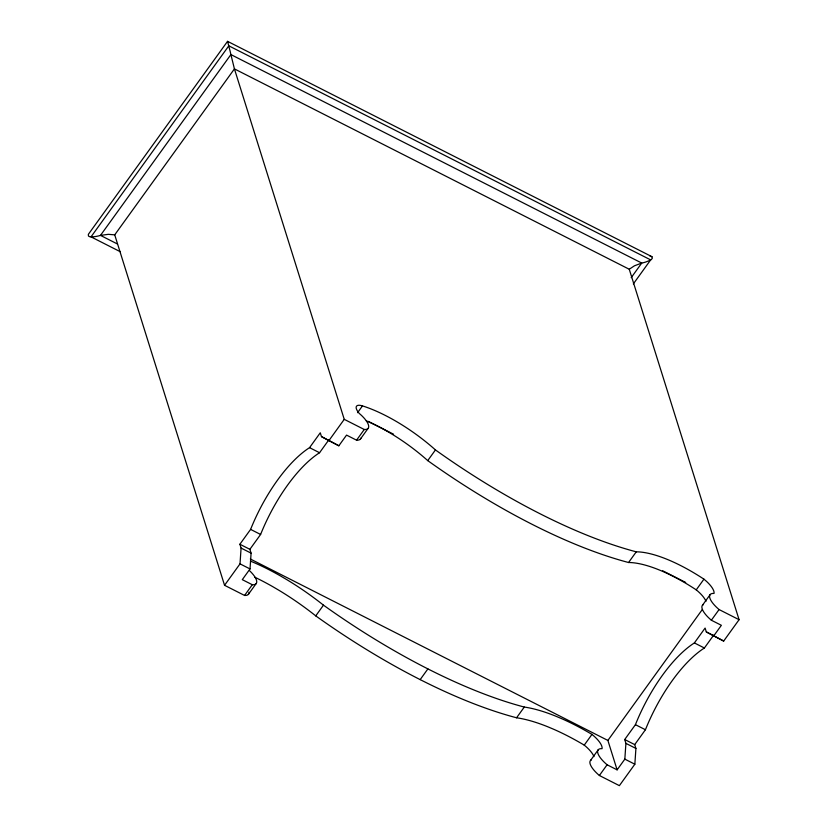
<?xml version="1.0" encoding="UTF-8"?>
<svg xmlns="http://www.w3.org/2000/svg" width="827" height="827" viewBox="0 0 827 827"><rect width="100%" height="100%" fill="white"/><g stroke="black" fill="none" stroke-linecap="round" stroke-linejoin="round"><path stroke-width="1.24" d="M248.989 592.225A20.313 6.947 35.8 0 1 244.565 595.45L224.551 585.299L240.016 563.859L241.081 548.074L239.882 544.249L250.602 529.394A94.071 36.77 -63.1 0 1 309.556 447.655L320.276 432.79L321.476 436.615L338.843 445.784L346.554 435.105L356.561 440.181A20.313 6.947 35.8 0 0 360.872 438.165M244.565 595.45L252.297 584.73L242.29 579.655L250.023 568.935L251.088 553.149L249.888 549.324L239.882 544.249M250.509 561.13A119.874 41.019 35.8 0 1 280.808 576.13L287.031 579.789A119.874 41.019 35.8 0 1 323.471 605.157A302.92 103.654 35.8 0 0 524.297 707.054A120.649 41.288 35.8 0 1 555.61 716.11L561.44 718.57A120.649 41.288 35.8 0 1 591.977 734.407A19.858 6.792 35.8 0 1 602.056 748.662A20.313 6.947 35.8 0 0 607.101 764.779L617.107 769.854L624.84 759.134L625.905 743.359L624.705 739.524L635.425 724.669A94.071 36.77 -63.1 0 1 694.38 642.93L705.1 628.065L706.299 631.9L723.677 641.059L739.08 619.702L629.254 269.251L234.423 68.889L230.898 54.582A18.153 0.62 75.8 0 0 230.071 50.974L227.57 41.35L651.965 256.711C654.043 259.668 647.779 261.063 645.877 261.973A18.153 9.407 -13 0 1 641.742 263.058L634.412 265.818L629.254 269.251M591.439 759.786A20.313 6.947 35.8 0 0 599.379 775.499L619.382 785.65L634.847 764.21L635.911 748.435L634.712 744.61L624.705 739.524M227.673 42.249L227.539 41.36L88.365 234.32C86.928 238.217 94.268 236.646 96.314 236.398A18.153 9.407 -13 0 0 100.48 235.395L108.337 234.33L114.726 234.847L224.551 585.299M114.726 234.847L234.423 68.889L344.249 419.341L364.262 429.492L356.561 440.181M249.888 549.324L260.608 534.469A94.071 36.77 -63.1 0 1 319.563 452.731L328.846 439.85M328.846 440.708L344.249 419.341M357.574 412.694L362.474 405.892A85.843 29.379 35.8 0 1 435.447 449.929A302.92 103.654 35.8 0 0 636.263 551.826A90.401 30.93 35.8 0 1 703.942 579.169A19.858 6.792 35.8 0 1 714.021 593.435A20.313 6.947 35.8 0 0 719.077 609.551L739.08 619.702M248.358 594.386L256.091 583.666M360.355 439.116L368.056 428.438M254.644 577.143A119.874 41.019 35.8 0 1 273.086 586.85L279.299 590.509A119.874 41.019 35.8 0 1 315.749 615.877L323.471 605.157M366.309 420.85A85.843 29.379 35.8 0 1 427.735 460.608L435.447 449.929M631.187 277.686L641.742 263.058L230.898 54.582L100.48 235.395L117.444 243.996M633.348 283.899L650.663 259.895L228.821 45.826L91.022 236.863L120.391 251.77M420.168 679.618L427.9 668.898M315.749 615.877A302.92 103.654 35.8 0 0 516.565 717.774L524.297 707.054M427.735 460.608A302.92 103.654 35.8 0 0 628.561 562.505L636.263 551.826M593.962 756.622A19.858 6.792 35.8 0 0 584.244 745.127L591.977 734.407M705.958 601.353A19.858 6.792 35.8 0 0 696.241 589.858L703.942 579.169M590.53 760.447L598.262 749.727M702.526 605.178L710.228 594.499M617.107 769.854L607.886 740.434L702.33 609.499M599.379 775.499L607.101 764.779M713.67 635.984L721.371 625.305L711.365 620.229L719.077 609.551M634.712 744.61L645.432 729.745A94.071 36.77 -63.1 0 1 704.387 648.006L713.68 635.126M650.063 256.194L651.965 256.711M368.294 421.388L393.569 434.216M662.696 570.785L685.697 582.456M321.476 436.615L338.843 445.784M706.299 631.9L723.677 641.059M309.556 447.655L319.563 452.731M694.38 642.93L704.387 648.006M250.602 529.394L260.608 534.469M635.425 724.669L645.432 729.745M241.081 548.074L251.088 553.149M625.905 743.359L635.911 748.435M250.312 558.98L607.886 740.434M240.016 563.859L250.023 568.935M624.84 759.134L634.847 764.21M364.262 429.492A20.313 6.947 35.8 0 0 359.207 413.386A15.227 5.21 35.8 0 1 362.474 405.892M249.496 570.63A20.313 6.947 35.8 0 1 252.297 584.73M516.565 717.774A120.649 41.288 35.8 0 1 547.877 726.819L553.708 729.28A120.649 41.288 35.8 0 1 584.244 745.127M711.365 620.229A20.313 6.947 35.8 0 1 703.436 604.516M628.561 562.505A90.401 30.93 35.8 0 1 696.241 589.858"/></g></svg>
